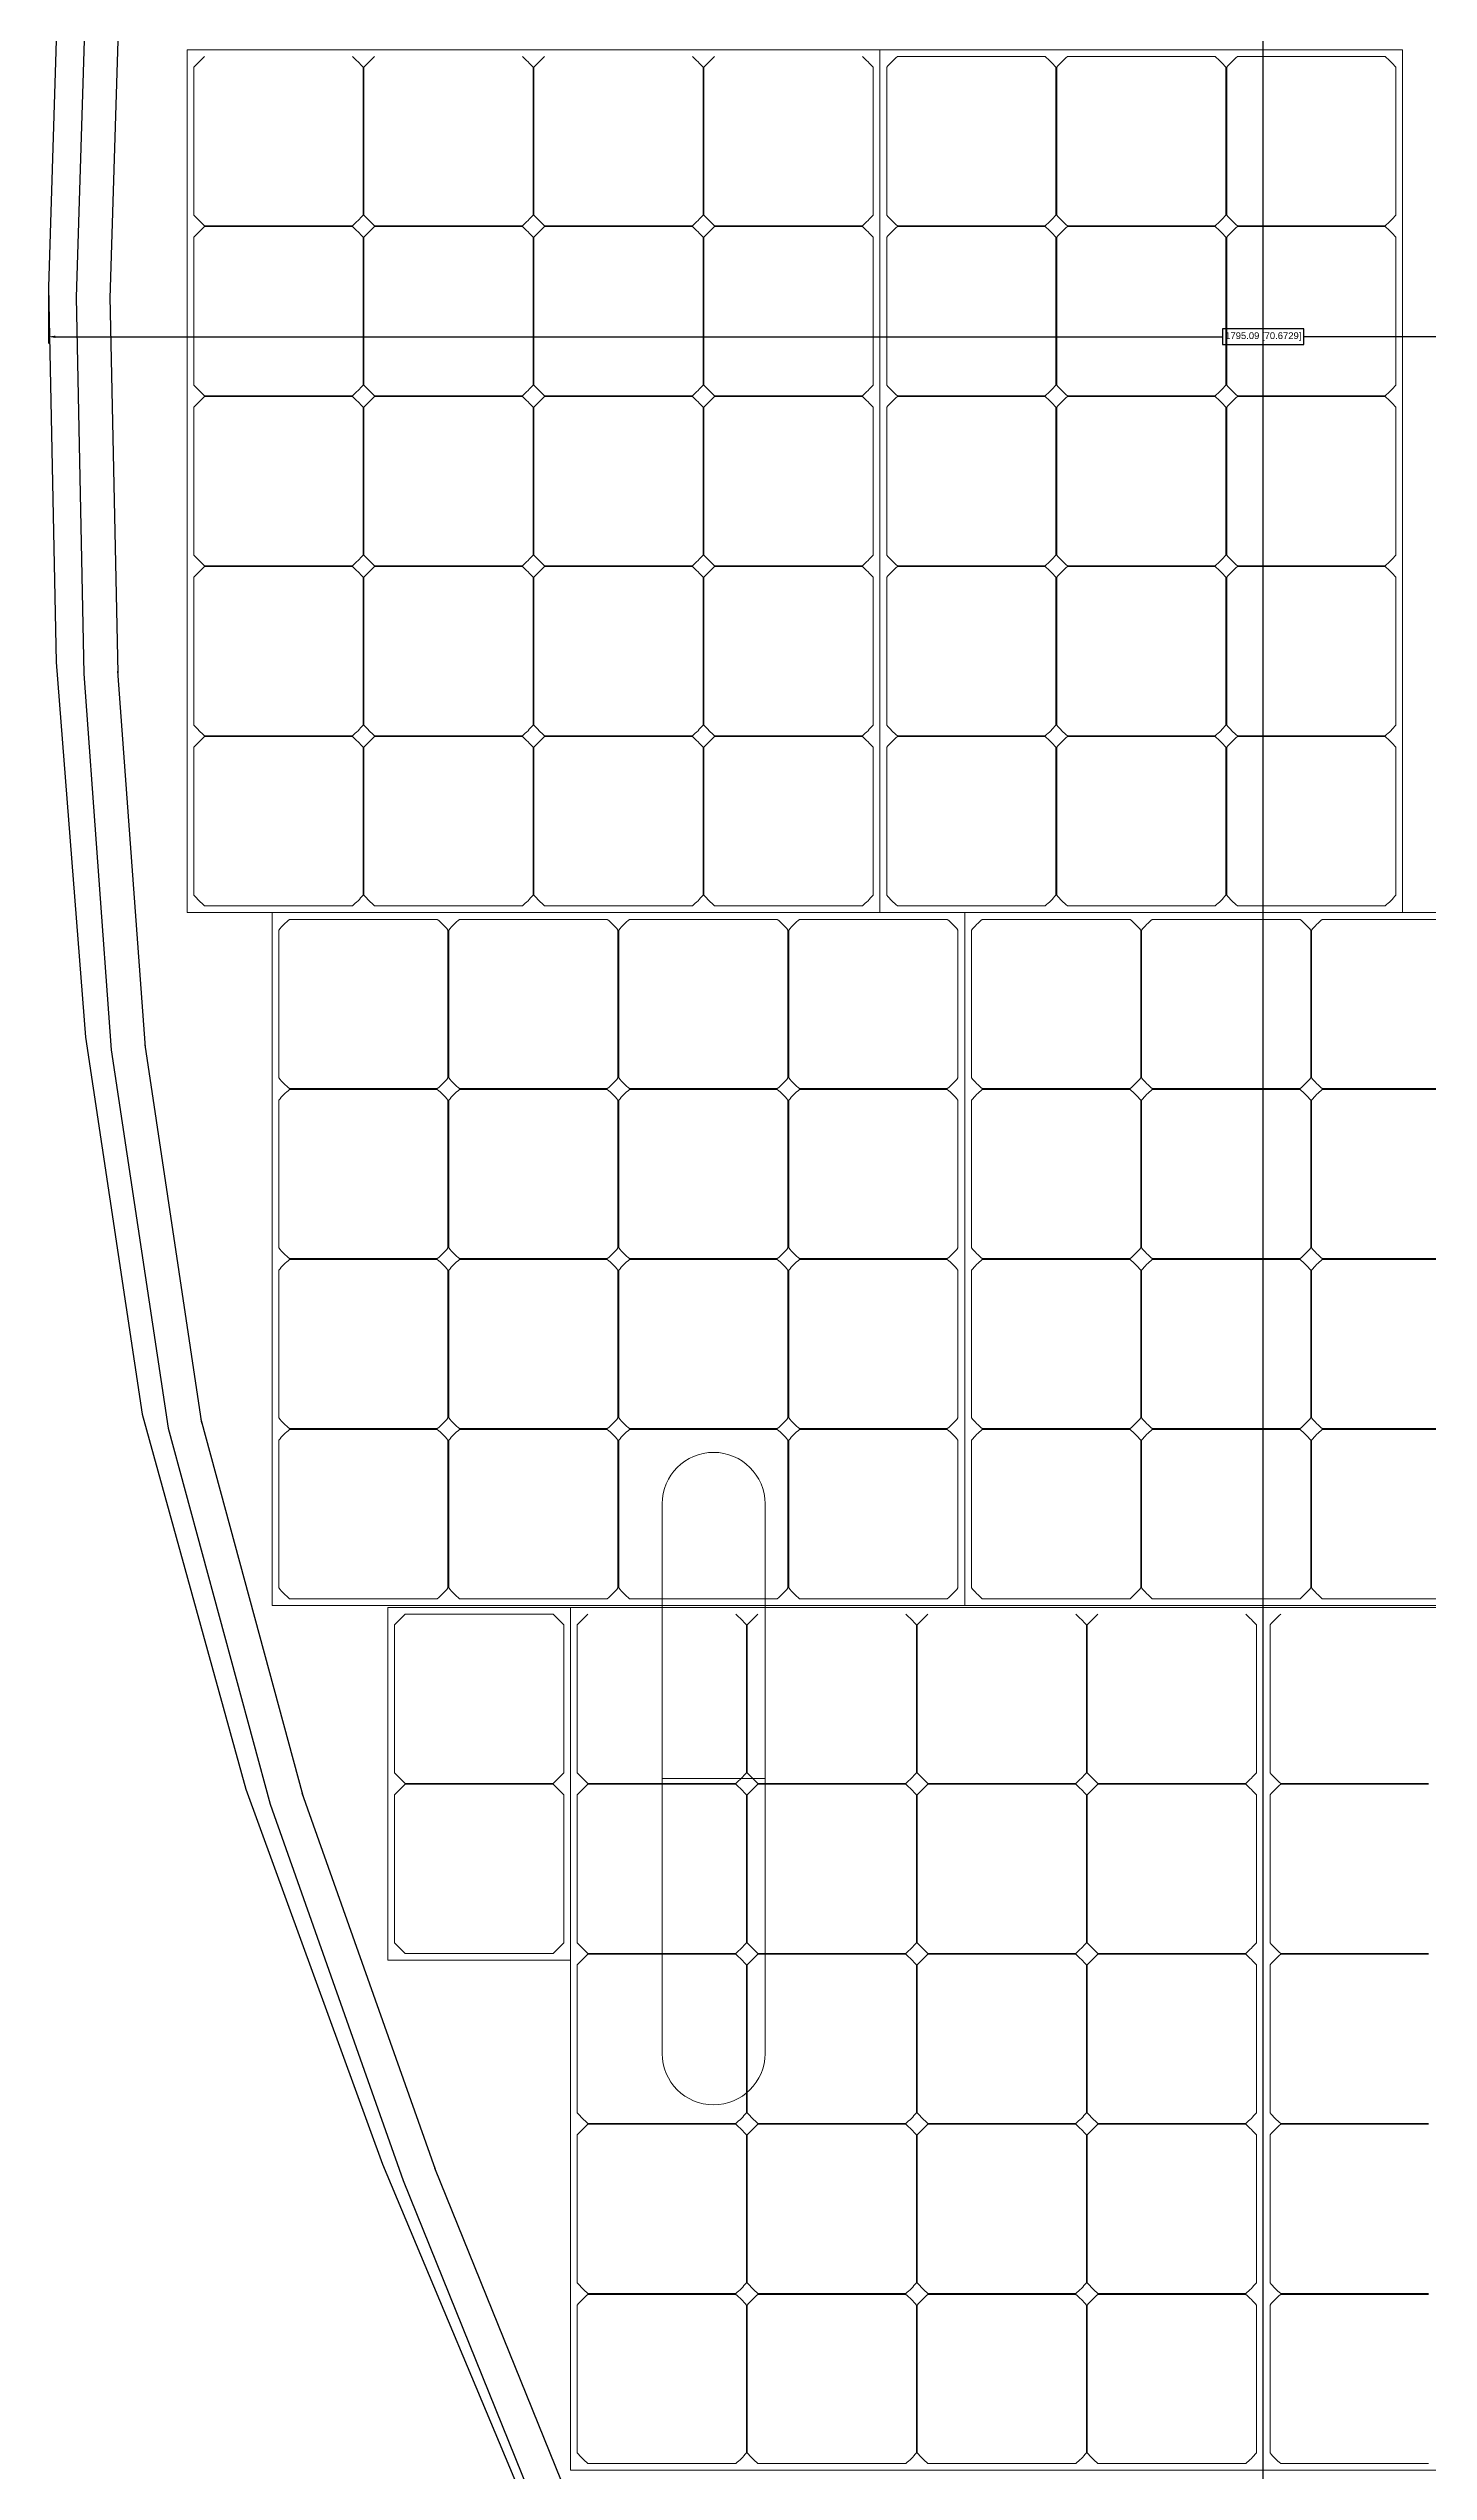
# Model space of a CAD drawing. Header units: millimetres. Extents: x -1486 to 354, y -1265 to 4578.
# Drawn here: x -1441 to -422, y 235 to 2025 of the extents above; entities that cross this region are included whole.
import ezdxf

# ---------------------------------------------------------------- set-up
doc = ezdxf.new("R2010")
doc.units = ezdxf.units.MM
doc.header["$MEASUREMENT"] = 0
doc.layers.add('back', color=4, linetype='Continuous', lineweight=20)
doc.layers.add('cockpit', color=1, linetype='Continuous', lineweight=20)
for name, color, linetype in [('Cells', 7, 'Continuous'), ('default', 7, 'Continuous'), ('smallPanels', 40, 'Continuous')]:
    doc.layers.add(name, color=color, linetype=linetype)
doc.styles.get("Standard").update_dxf_attribs({"font": 'arial.ttf'})
doc.dimstyles.get("Standard").update_dxf_attribs({"dimtxt": 5, "dimasz": 5, "dimexe": 5, "dimexo": 1.5, "dimgap": -2.5, "dimtad": 0, "dimtih": 1, "dimtoh": 1, "dimzin": 0, "dimdsep": 46, "dimtxsty": 'Standard', "dimcen": 5, "dimazin": 0, "dimtfac": 1, "dimtofl": 0, "dimtmove": 0, "dimatfit": 3, "dimfxl": 1, "dimtolj": 1, "dimtzin": 0, "dimarcsym": 0})

# ---------------------------------------------------------------- blocks, each defined once
blk = doc.blocks.new('*D13')
at = {"layer": 'Cells', "color": 0, "lineweight": -2, "transparency": 16777216}
for p, q in [((-1441.5, 1847.1), (-1441.5, 1806.9)), ((353.6, 1847.1), (353.6, 1806.9)), ((-1436.5, 1811.9), (-574, 1811.9)), ((-513.9, 1817.6), (-574, 1817.6)), ((-574, 1817.6), (-574, 1806.2)), ((-513.9, 1806.2), (-513.9, 1817.6)), ((348.6, 1811.9), (-513.9, 1811.9)), ((-574, 1806.2), (-513.9, 1806.2))]:
    blk.add_line(p, q, dxfattribs=at)
at = {"layer": 'Cells', "color": 0, "transparency": 16777216}
for points in [[(-1436.5, 1812.7), (-1436.5, 1811), (-1441.5, 1811.9)], [(348.6, 1812.7), (348.6, 1811), (353.6, 1811.9)]]:
    blk.add_solid(points, dxfattribs=at)
at = {"layer": 'Defpoints', "color": 0, "transparency": 16777216}
for p in [(-1441.5, 1848.6), (353.6, 1848.6), (353.6, 1811.9)]:
    blk.add_point(p, dxfattribs=at)
at = {"layer": 'Cells', "color": 0, "lineweight": 0, "transparency": 16777216, "insert": (-543.9, 1811.9), "char_height": 5, "attachment_point": 5}
blk.add_mtext('\\A1;1795.09 [70.6729]', dxfattribs=at)

msp = doc.modelspace()

# ---------------------------------------------------------------- linework, layer by layer
at = {"layer": 'back', "color": 2, "lineweight": 0}
msp.add_lwpolyline([(-827.148, 2023.852), (-440.948, 2023.852), (-440.948, 1386.452), (-827.148, 1386.452)], close=True, dxfattribs=at)
for points in [[(-705.033, 2018.852, -0.03362744), (-697.148, 2010.967), (-697.148, 1901.738, -0.03362744), (-705.033, 1893.852), (-814.262, 1893.852, -0.03362744), (-822.148, 1901.738), (-822.148, 2010.967, -0.03362744), (-814.262, 2018.852)], [(-579.433, 2018.852, -0.03362744), (-571.548, 2010.967), (-571.548, 1901.738, -0.03362744), (-579.433, 1893.852), (-688.662, 1893.852, -0.03362744), (-696.548, 1901.738), (-696.548, 2010.967, -0.03362744), (-688.662, 2018.852)], [(-453.833, 2018.852, -0.03362744), (-445.948, 2010.967), (-445.948, 1901.738, -0.03362744), (-453.833, 1893.852), (-563.062, 1893.852, -0.03362744), (-570.948, 1901.738), (-570.948, 2010.967, -0.03362744), (-563.062, 2018.852)], [(-705.033, 1893.252, -0.03362744), (-697.148, 1885.367), (-697.148, 1776.138, -0.03362744), (-705.033, 1768.252), (-814.262, 1768.252, -0.03362744), (-822.148, 1776.138), (-822.148, 1885.367, -0.03362744), (-814.262, 1893.252)], [(-579.433, 1893.252, -0.03362744), (-571.548, 1885.367), (-571.548, 1776.138, -0.03362744), (-579.433, 1768.252), (-688.662, 1768.252, -0.03362744), (-696.548, 1776.138), (-696.548, 1885.367, -0.03362744), (-688.662, 1893.252)], [(-453.833, 1893.252, -0.03362744), (-445.948, 1885.367), (-445.948, 1776.138, -0.03362744), (-453.833, 1768.252), (-563.062, 1768.252, -0.03362744), (-570.948, 1776.138), (-570.948, 1885.367, -0.03362744), (-563.062, 1893.252)], [(-705.033, 1767.652, -0.03362744), (-697.148, 1759.767), (-697.148, 1650.538, -0.03362744), (-705.033, 1642.652), (-814.262, 1642.652, -0.03362744), (-822.148, 1650.538), (-822.148, 1759.767, -0.03362744), (-814.262, 1767.652)], [(-579.433, 1767.652, -0.03362744), (-571.548, 1759.767), (-571.548, 1650.538, -0.03362744), (-579.433, 1642.652), (-688.662, 1642.652, -0.03362744), (-696.548, 1650.538), (-696.548, 1759.767, -0.03362744), (-688.662, 1767.652)], [(-453.833, 1767.652, -0.03362744), (-445.948, 1759.767), (-445.948, 1650.538, -0.03362744), (-453.833, 1642.652), (-563.062, 1642.652, -0.03362744), (-570.948, 1650.538), (-570.948, 1759.767, -0.03362744), (-563.062, 1767.652)], [(-705.033, 1642.052, -0.03362744), (-697.148, 1634.167), (-697.148, 1524.938, -0.03362744), (-705.033, 1517.052), (-814.262, 1517.052, -0.03362744), (-822.148, 1524.938), (-822.148, 1634.167, -0.03362744), (-814.262, 1642.052)], [(-579.433, 1642.052, -0.03362744), (-571.548, 1634.167), (-571.548, 1524.938, -0.03362744), (-579.433, 1517.052), (-688.662, 1517.052, -0.03362744), (-696.548, 1524.938), (-696.548, 1634.167, -0.03362744), (-688.662, 1642.052)], [(-453.833, 1642.052, -0.03362744), (-445.948, 1634.167), (-445.948, 1524.938, -0.03362744), (-453.833, 1517.052), (-563.062, 1517.052, -0.03362744), (-570.948, 1524.938), (-570.948, 1634.167, -0.03362744), (-563.062, 1642.052)], [(-705.033, 1516.452, -0.03362744), (-697.148, 1508.567), (-697.148, 1399.338, -0.03362744), (-705.033, 1391.452), (-814.262, 1391.452, -0.03362744), (-822.148, 1399.338), (-822.148, 1508.567, -0.03362744), (-814.262, 1516.452)], [(-579.433, 1516.452, -0.03362744), (-571.548, 1508.567), (-571.548, 1399.338, -0.03362744), (-579.433, 1391.452), (-688.662, 1391.452, -0.03362744), (-696.548, 1399.338), (-696.548, 1508.567, -0.03362744), (-688.662, 1516.452)], [(-453.833, 1516.452, -0.03362744), (-445.948, 1508.567), (-445.948, 1399.338, -0.03362744), (-453.833, 1391.452), (-563.062, 1391.452, -0.03362744), (-570.948, 1399.338), (-570.948, 1508.567, -0.03362744), (-563.062, 1516.452)]]:
    msp.add_lwpolyline(points, format="xyb", close=True, dxfattribs=at)
at = {"layer": 'back', "color": 6, "lineweight": 0}
msp.add_lwpolyline([(-378.285, 1386.452), (-764.485, 1386.452), (-764.485, 874.652), (-378.285, 874.652)], close=True, dxfattribs=at)
for points in [[(-751.599, 1381.452, 0.03362744), (-759.485, 1373.567), (-759.485, 1264.338, 0.03362744), (-751.599, 1256.452), (-642.37, 1256.452, 0.03362744), (-634.485, 1264.338), (-634.485, 1373.567, 0.03362744), (-642.37, 1381.452)], [(-625.999, 1381.452, 0.03362744), (-633.885, 1373.567), (-633.885, 1264.338, 0.03362744), (-625.999, 1256.452), (-516.77, 1256.452, 0.03362744), (-508.885, 1264.338), (-508.885, 1373.567, 0.03362744), (-516.77, 1381.452)], [(-500.399, 1381.452, 0.03362744), (-508.285, 1373.567), (-508.285, 1264.338, 0.03362744), (-500.399, 1256.452), (-391.17, 1256.452, 0.03362744), (-383.285, 1264.338), (-383.285, 1373.567, 0.03362744), (-391.17, 1381.452)], [(-751.599, 1255.852, 0.03362744), (-759.485, 1247.967), (-759.485, 1138.738, 0.03362744), (-751.599, 1130.852), (-642.37, 1130.852, 0.03362744), (-634.485, 1138.738), (-634.485, 1247.967, 0.03362744), (-642.37, 1255.852)], [(-625.999, 1255.852, 0.03362744), (-633.885, 1247.967), (-633.885, 1138.738, 0.03362744), (-625.999, 1130.852), (-516.77, 1130.852, 0.03362744), (-508.885, 1138.738), (-508.885, 1247.967, 0.03362744), (-516.77, 1255.852)], [(-500.399, 1255.852, 0.03362744), (-508.285, 1247.967), (-508.285, 1138.738, 0.03362744), (-500.399, 1130.852), (-391.17, 1130.852, 0.03362744), (-383.285, 1138.738), (-383.285, 1247.967, 0.03362744), (-391.17, 1255.852)], [(-751.599, 1130.252, 0.03362744), (-759.485, 1122.367), (-759.485, 1013.138, 0.03362744), (-751.599, 1005.252), (-642.37, 1005.252, 0.03362744), (-634.485, 1013.138), (-634.485, 1122.367, 0.03362744), (-642.37, 1130.252)], [(-625.999, 1130.252, 0.03362744), (-633.885, 1122.367), (-633.885, 1013.138, 0.03362744), (-625.999, 1005.252), (-516.77, 1005.252, 0.03362744), (-508.885, 1013.138), (-508.885, 1122.367, 0.03362744), (-516.77, 1130.252)], [(-500.399, 1130.252, 0.03362744), (-508.285, 1122.367), (-508.285, 1013.138, 0.03362744), (-500.399, 1005.252), (-391.17, 1005.252, 0.03362744), (-383.285, 1013.138), (-383.285, 1122.367, 0.03362744), (-391.17, 1130.252)], [(-751.599, 1004.652, 0.03362744), (-759.485, 996.767), (-759.485, 887.538, 0.03362744), (-751.599, 879.652), (-642.37, 879.652, 0.03362744), (-634.485, 887.538), (-634.485, 996.767, 0.03362744), (-642.37, 1004.652)], [(-625.999, 1004.652, 0.03362744), (-633.885, 996.767), (-633.885, 887.538, 0.03362744), (-625.999, 879.652), (-516.77, 879.652, 0.03362744), (-508.885, 887.538), (-508.885, 996.767, 0.03362744), (-516.77, 1004.652)], [(-500.399, 1004.652, 0.03362744), (-508.285, 996.767), (-508.285, 887.538, 0.03362744), (-500.399, 879.652), (-391.17, 879.652, 0.03362744), (-383.285, 887.538), (-383.285, 996.767, 0.03362744), (-391.17, 1004.652)]]:
    msp.add_lwpolyline(points, format="xyb", close=True, dxfattribs=at)
at = {"layer": 'Cells', "color": 4, "lineweight": 0}
msp.add_line((-543.923, -650.605), (-543.923, 4346.395), dxfattribs=at)
at = {"layer": 'Cells', "lineweight": 0}
msp.add_line((-912.025, 746.714), (-988.025, 746.714), dxfattribs=at)
for points in [[(-988.025, 543.714), (-988.025, 949.714)], [(-912.025, 949.714), (-912.025, 543.714)]]:
    msp.add_lwpolyline(points, dxfattribs=at)
for centre, start, end in [((-950.025, 949.714), 0, 180), ((-950.025, 543.714), 180, 0)]:
    msp.add_arc(centre, 38, start, end, dxfattribs=at)
at = {"layer": 'cockpit', "color": 6, "lineweight": 0}
msp.add_lwpolyline([(-1055.723, 612.538), (-1190.723, 612.538), (-1190.723, 873.138), (-1055.723, 873.138)], close=True, dxfattribs=at)
for points in [[(-1177.838, 743.138, -0.03362744), (-1185.723, 751.023), (-1185.723, 860.252, -0.03362744), (-1177.838, 868.138), (-1068.609, 868.138, -0.03362744), (-1060.723, 860.252), (-1060.723, 751.023, -0.03362744), (-1068.609, 743.138)], [(-1177.838, 617.538, -0.03362744), (-1185.723, 625.423), (-1185.723, 734.652, -0.03362744), (-1177.838, 742.538), (-1068.609, 742.538, -0.03362744), (-1060.723, 734.652), (-1060.723, 625.423, -0.03362744), (-1068.609, 617.538)]]:
    msp.add_lwpolyline(points, format="xyb", close=True, dxfattribs=at)
at = {"layer": 'default', "color": 1, "linetype": 'Continuous'}
for p, q in [((-543.923, -652.779), (-543.923, 4346.395)), ((-1412.387, 2120.234), (-1421.071, 1840.878)), ((-1387.399, 2119.457), (-1396.084, 1840.101)), ((-1421.071, 1840.878), (-1415.282, 1562.969)), ((-1396.077, 1841.398), (-1390.287, 1563.49)), ((-1415.282, 1562.969), (-1395.018, 1285.061)), ((-1390.348, 1564.788), (-1370.084, 1286.879)), ((-1395.018, 1285.061), (-1353.042, 1005.705)), ((-1370.295, 1288.776), (-1328.319, 1009.42)), ((-1353.042, 1005.705), (-1277.775, 727.797)), ((-1328.911, 1012.241), (-1253.644, 734.332)), ((-1254.209, 736.143), (-1155.783, 458.235)), ((-1277.775, 727.797), (-1179.349, 449.889)), ((-1179.349, 449.889), (-1066.449, 170.533)), ((-1156.17, 459.256), (-1043.27, 179.9))]:
    msp.add_line(p, q, dxfattribs=at)
at = {"layer": 'default', "color": 4, "linetype": 'Continuous'}
for p, q in [((-543.923, -650.605), (-543.923, 4346.395)), ((-1432.811, 2127.061), (-1441.469, 1848.562)), ((-1441.469, 1848.562), (-1435.697, 1571.506)), ((-1435.697, 1571.506), (-1414.052, 1294.45)), ((-1414.052, 1294.45), (-1372.205, 1015.951)), ((-1372.205, 1015.951), (-1295.726, 738.895)), ((-1295.726, 738.895), (-1194.716, 461.839)), ((-1194.716, 461.839), (-1077.833, 183.34))]:
    msp.add_line(p, q, dxfattribs=at)
at = {"layer": 'smallPanels', "color": 5, "lineweight": 0}
for p, q in [((-1333.948, 2010.967), (-1333.948, 1901.738)), ((-1208.948, 1901.738), (-1208.948, 2010.967)), ((-1208.348, 2010.967), (-1208.348, 1901.738)), ((-1083.348, 1901.738), (-1083.348, 2010.967)), ((-1082.748, 2010.967), (-1082.748, 1901.738)), ((-957.748, 1901.738), (-957.748, 2010.967)), ((-957.148, 2010.967), (-957.148, 1901.738)), ((-832.148, 1901.738), (-832.148, 2010.967)), ((-1333.948, 1885.367), (-1333.948, 1776.138)), ((-1326.062, 1893.852), (-1216.833, 1893.852)), ((-1216.833, 1893.252), (-1326.062, 1893.252)), ((-1208.948, 1776.138), (-1208.948, 1885.367)), ((-1208.348, 1885.367), (-1208.348, 1776.138)), ((-1200.462, 1893.852), (-1091.233, 1893.852)), ((-1091.233, 1893.252), (-1200.462, 1893.252)), ((-1083.348, 1776.138), (-1083.348, 1885.367)), ((-1082.748, 1885.367), (-1082.748, 1776.138)), ((-1074.862, 1893.852), (-965.633, 1893.852)), ((-965.633, 1893.252), (-1074.862, 1893.252)), ((-957.748, 1776.138), (-957.748, 1885.367)), ((-957.148, 1885.367), (-957.148, 1776.138)), ((-949.262, 1893.852), (-840.033, 1893.852)), ((-840.033, 1893.252), (-949.262, 1893.252)), ((-832.148, 1776.138), (-832.148, 1885.367)), ((-1333.948, 1759.767), (-1333.948, 1650.538)), ((-1326.062, 1768.252), (-1216.833, 1768.252)), ((-1216.833, 1767.652), (-1326.062, 1767.652)), ((-1208.948, 1650.538), (-1208.948, 1759.767)), ((-1208.348, 1759.767), (-1208.348, 1650.538)), ((-1200.462, 1768.252), (-1091.233, 1768.252)), ((-1091.233, 1767.652), (-1200.462, 1767.652)), ((-1083.348, 1650.538), (-1083.348, 1759.767)), ((-1082.748, 1759.767), (-1082.748, 1650.538)), ((-1074.862, 1768.252), (-965.633, 1768.252)), ((-965.633, 1767.652), (-1074.862, 1767.652)), ((-957.748, 1650.538), (-957.748, 1759.767)), ((-957.148, 1759.767), (-957.148, 1650.538)), ((-949.262, 1768.252), (-840.033, 1768.252)), ((-840.033, 1767.652), (-949.262, 1767.652)), ((-832.148, 1650.538), (-832.148, 1759.767)), ((-1333.948, 1634.167), (-1333.948, 1524.938)), ((-1326.062, 1642.652), (-1216.833, 1642.652)), ((-1216.833, 1642.052), (-1326.062, 1642.052)), ((-1208.948, 1524.938), (-1208.948, 1634.167)), ((-1208.348, 1634.167), (-1208.348, 1524.938)), ((-1200.462, 1642.652), (-1091.233, 1642.652)), ((-1091.233, 1642.052), (-1200.462, 1642.052)), ((-1083.348, 1524.938), (-1083.348, 1634.167)), ((-1082.748, 1634.167), (-1082.748, 1524.938)), ((-1074.862, 1642.652), (-965.633, 1642.652)), ((-965.633, 1642.052), (-1074.862, 1642.052)), ((-957.748, 1524.938), (-957.748, 1634.167)), ((-957.148, 1634.167), (-957.148, 1524.938)), ((-949.262, 1642.652), (-840.033, 1642.652)), ((-840.033, 1642.052), (-949.262, 1642.052)), ((-832.148, 1524.938), (-832.148, 1634.167)), ((-1333.948, 1508.567), (-1333.948, 1399.338)), ((-1326.062, 1517.052), (-1216.833, 1517.052)), ((-1216.833, 1516.452), (-1326.062, 1516.452)), ((-1208.948, 1399.338), (-1208.948, 1508.567)), ((-1208.348, 1508.567), (-1208.348, 1399.338)), ((-1200.462, 1517.052), (-1091.233, 1517.052)), ((-1091.233, 1516.452), (-1200.462, 1516.452)), ((-1083.348, 1399.338), (-1083.348, 1508.567)), ((-1082.748, 1508.567), (-1082.748, 1399.338)), ((-1074.862, 1517.052), (-965.633, 1517.052)), ((-965.633, 1516.452), (-1074.862, 1516.452)), ((-957.748, 1399.338), (-957.748, 1508.567)), ((-957.148, 1508.567), (-957.148, 1399.338)), ((-949.262, 1517.052), (-840.033, 1517.052)), ((-840.033, 1516.452), (-949.262, 1516.452)), ((-832.148, 1399.338), (-832.148, 1508.567)), ((-1326.062, 1391.452), (-1216.833, 1391.452)), ((-1200.462, 1391.452), (-1091.233, 1391.452)), ((-1074.862, 1391.452), (-965.633, 1391.452)), ((-949.262, 1391.452), (-840.033, 1391.452)), ((-1050.723, 860.252), (-1050.723, 751.023)), ((-925.723, 751.023), (-925.723, 860.252)), ((-925.123, 860.252), (-925.123, 751.023)), ((-800.123, 751.023), (-800.123, 860.252)), ((-799.523, 860.252), (-799.523, 751.023)), ((-674.523, 751.023), (-674.523, 860.252)), ((-673.923, 860.252), (-673.923, 751.023)), ((-548.923, 751.023), (-548.923, 860.252)), ((-538.923, 860.252), (-538.923, 751.023)), ((-1050.723, 734.652), (-1050.723, 625.423)), ((-1042.838, 743.138), (-933.609, 743.138)), ((-933.609, 742.538), (-1042.838, 742.538)), ((-925.723, 625.423), (-925.723, 734.652)), ((-925.123, 734.652), (-925.123, 625.423)), ((-917.238, 743.138), (-808.009, 743.138)), ((-808.009, 742.538), (-917.238, 742.538)), ((-800.123, 625.423), (-800.123, 734.652)), ((-799.523, 734.652), (-799.523, 625.423)), ((-791.638, 743.138), (-682.409, 743.138)), ((-682.409, 742.538), (-791.638, 742.538)), ((-674.523, 625.423), (-674.523, 734.652)), ((-673.923, 734.652), (-673.923, 625.423)), ((-666.038, 743.138), (-556.809, 743.138)), ((-556.809, 742.538), (-666.038, 742.538)), ((-548.923, 625.423), (-548.923, 734.652)), ((-538.923, 734.652), (-538.923, 625.423)), ((-531.038, 743.138), (-421.809, 743.138)), ((-421.809, 742.538), (-531.038, 742.538)), ((-1050.723, 609.052), (-1050.723, 499.823)), ((-1042.838, 617.538), (-933.609, 617.538)), ((-933.609, 616.938), (-1042.838, 616.938)), ((-925.723, 499.823), (-925.723, 609.052)), ((-925.123, 609.052), (-925.123, 499.823)), ((-917.238, 617.538), (-808.009, 617.538)), ((-808.009, 616.938), (-917.238, 616.938)), ((-800.123, 499.823), (-800.123, 609.052)), ((-799.523, 609.052), (-799.523, 499.823)), ((-791.638, 617.538), (-682.409, 617.538)), ((-682.409, 616.938), (-791.638, 616.938)), ((-674.523, 499.823), (-674.523, 609.052)), ((-673.923, 609.052), (-673.923, 499.823)), ((-666.038, 617.538), (-556.809, 617.538)), ((-556.809, 616.938), (-666.038, 616.938)), ((-548.923, 499.823), (-548.923, 609.052)), ((-538.923, 609.052), (-538.923, 499.823)), ((-531.038, 617.538), (-421.809, 617.538)), ((-421.809, 616.938), (-531.038, 616.938)), ((-1050.723, 483.452), (-1050.723, 374.223)), ((-1042.838, 491.938), (-933.609, 491.938)), ((-933.609, 491.338), (-1042.838, 491.338)), ((-925.723, 374.223), (-925.723, 483.452)), ((-925.123, 483.452), (-925.123, 374.223)), ((-917.238, 491.938), (-808.009, 491.938)), ((-808.009, 491.338), (-917.238, 491.338)), ((-800.123, 374.223), (-800.123, 483.452)), ((-799.523, 483.452), (-799.523, 374.223)), ((-791.638, 491.938), (-682.409, 491.938)), ((-682.409, 491.338), (-791.638, 491.338)), ((-674.523, 374.223), (-674.523, 483.452)), ((-673.923, 483.452), (-673.923, 374.223)), ((-666.038, 491.938), (-556.809, 491.938)), ((-556.809, 491.338), (-666.038, 491.338)), ((-548.923, 374.223), (-548.923, 483.452)), ((-538.923, 483.452), (-538.923, 374.223)), ((-531.038, 491.938), (-421.809, 491.938)), ((-421.809, 491.338), (-531.038, 491.338)), ((-1042.838, 366.338), (-933.609, 366.338)), ((-933.609, 365.738), (-1042.838, 365.738)), ((-917.238, 366.338), (-808.009, 366.338)), ((-808.009, 365.738), (-917.238, 365.738)), ((-791.638, 366.338), (-682.409, 366.338)), ((-682.409, 365.738), (-791.638, 365.738)), ((-666.038, 366.338), (-556.809, 366.338)), ((-556.809, 365.738), (-666.038, 365.738)), ((-531.038, 366.338), (-421.809, 366.338)), ((-421.809, 365.738), (-531.038, 365.738)), ((-1050.723, 357.852), (-1050.723, 248.623)), ((-925.723, 248.623), (-925.723, 357.852)), ((-925.123, 357.852), (-925.123, 248.623)), ((-800.123, 248.623), (-800.123, 357.852)), ((-799.523, 357.852), (-799.523, 248.623)), ((-674.523, 248.623), (-674.523, 357.852)), ((-673.923, 357.852), (-673.923, 248.623)), ((-548.923, 248.623), (-548.923, 357.852)), ((-538.923, 357.852), (-538.923, 248.623)), ((-1042.838, 240.738), (-933.609, 240.738)), ((-917.238, 240.738), (-808.009, 240.738)), ((-791.638, 240.738), (-682.409, 240.738)), ((-666.038, 240.738), (-556.809, 240.738)), ((-531.038, 240.738), (-421.809, 240.738))]:
    msp.add_line(p, q, dxfattribs=at)
at = {"layer": 'smallPanels', "color": 3, "lineweight": 0}
for p, q in [((-1154.17, 1381.452), (-1263.399, 1381.452)), ((-1028.57, 1381.452), (-1137.799, 1381.452)), ((-902.97, 1381.452), (-1012.199, 1381.452)), ((-777.37, 1381.452), (-886.599, 1381.452)), ((-1271.285, 1373.567), (-1271.285, 1264.338)), ((-1146.285, 1264.338), (-1146.285, 1373.567)), ((-1145.685, 1373.567), (-1145.685, 1264.338)), ((-1020.685, 1264.338), (-1020.685, 1373.567)), ((-1020.085, 1373.567), (-1020.085, 1264.338)), ((-895.085, 1264.338), (-895.085, 1373.567)), ((-894.485, 1373.567), (-894.485, 1264.338)), ((-769.485, 1264.338), (-769.485, 1373.567)), ((-1263.399, 1256.452), (-1154.17, 1256.452)), ((-1154.17, 1255.852), (-1263.399, 1255.852)), ((-1137.799, 1256.452), (-1028.57, 1256.452)), ((-1028.57, 1255.852), (-1137.799, 1255.852)), ((-1012.199, 1256.452), (-902.97, 1256.452)), ((-902.97, 1255.852), (-1012.199, 1255.852)), ((-886.599, 1256.452), (-777.37, 1256.452)), ((-777.37, 1255.852), (-886.599, 1255.852)), ((-1271.285, 1247.967), (-1271.285, 1138.738)), ((-1146.285, 1138.738), (-1146.285, 1247.967)), ((-1145.685, 1247.967), (-1145.685, 1138.738)), ((-1020.685, 1138.738), (-1020.685, 1247.967)), ((-1020.085, 1247.967), (-1020.085, 1138.738)), ((-895.085, 1138.738), (-895.085, 1247.967)), ((-894.485, 1247.967), (-894.485, 1138.738)), ((-769.485, 1138.738), (-769.485, 1247.967)), ((-1263.399, 1130.852), (-1154.17, 1130.852)), ((-1154.17, 1130.252), (-1263.399, 1130.252)), ((-1137.799, 1130.852), (-1028.57, 1130.852)), ((-1028.57, 1130.252), (-1137.799, 1130.252)), ((-1012.199, 1130.852), (-902.97, 1130.852)), ((-902.97, 1130.252), (-1012.199, 1130.252)), ((-886.599, 1130.852), (-777.37, 1130.852)), ((-777.37, 1130.252), (-886.599, 1130.252)), ((-1271.285, 1122.367), (-1271.285, 1013.138)), ((-1146.285, 1013.138), (-1146.285, 1122.367)), ((-1145.685, 1122.367), (-1145.685, 1013.138)), ((-1020.685, 1013.138), (-1020.685, 1122.367)), ((-1020.085, 1122.367), (-1020.085, 1013.138)), ((-895.085, 1013.138), (-895.085, 1122.367)), ((-894.485, 1122.367), (-894.485, 1013.138)), ((-769.485, 1013.138), (-769.485, 1122.367)), ((-1263.399, 1005.252), (-1154.17, 1005.252)), ((-1154.17, 1004.652), (-1263.399, 1004.652)), ((-1137.799, 1005.252), (-1028.57, 1005.252)), ((-1028.57, 1004.652), (-1137.799, 1004.652)), ((-1012.199, 1005.252), (-902.97, 1005.252)), ((-902.97, 1004.652), (-1012.199, 1004.652)), ((-886.599, 1005.252), (-777.37, 1005.252)), ((-777.37, 1004.652), (-886.599, 1004.652)), ((-1271.285, 996.767), (-1271.285, 887.538)), ((-1146.285, 887.538), (-1146.285, 996.767)), ((-1145.685, 996.767), (-1145.685, 887.538)), ((-1020.685, 887.538), (-1020.685, 996.767)), ((-1020.085, 996.767), (-1020.085, 887.538)), ((-895.085, 887.538), (-895.085, 996.767)), ((-894.485, 996.767), (-894.485, 887.538)), ((-769.485, 887.538), (-769.485, 996.767)), ((-1263.399, 879.652), (-1154.17, 879.652)), ((-1137.799, 879.652), (-1028.57, 879.652)), ((-1012.199, 879.652), (-902.97, 879.652)), ((-886.599, 879.652), (-777.37, 879.652))]:
    msp.add_line(p, q, dxfattribs=at)
at = {"layer": 'smallPanels', "color": 5, "lineweight": 0}
for points in [[(-1338.948, 1386.452), (-827.148, 1386.452), (-827.148, 2023.852), (-1338.948, 2023.852)], [(-1055.723, 235.738), (-543.923, 235.738), (-543.923, 873.138), (-1055.723, 873.138)], [(-543.923, 235.738), (-32.123, 235.738), (-32.123, 873.138), (-543.923, 873.138)]]:
    msp.add_lwpolyline(points, close=True, dxfattribs=at)
at = {"layer": 'smallPanels', "color": 3, "lineweight": 0}
msp.add_lwpolyline([(-1276.285, 874.652), (-764.485, 874.652), (-764.485, 1386.452), (-1276.285, 1386.452)], close=True, dxfattribs=at)
at = {"layer": 'smallPanels', "color": 5, "lineweight": 0}
for centre, start, end in [((-1271.448, 1956.352), 131.148031, 138.851969), ((-1271.448, 1956.352), 41.148031, 48.851969), ((-1145.848, 1956.352), 131.148031, 138.851969), ((-1145.848, 1956.352), 41.148031, 48.851969), ((-1020.248, 1956.352), 131.148031, 138.851969), ((-1020.248, 1956.352), 41.148031, 48.851969), ((-894.648, 1956.352), 131.148031, 138.851969), ((-894.648, 1956.352), 41.148031, 48.851969), ((-1271.448, 1956.352), 221.148031, 228.851969), ((-1271.448, 1956.352), 311.148031, 318.851969), ((-1145.848, 1956.352), 221.148031, 228.851969), ((-1145.848, 1956.352), 311.148031, 318.851969), ((-1020.248, 1956.352), 221.148031, 228.851969), ((-1020.248, 1956.352), 311.148031, 318.851969), ((-894.648, 1956.352), 221.148031, 228.851969), ((-894.648, 1956.352), 311.148031, 318.851969), ((-1271.448, 1830.752), 131.148031, 138.851969), ((-1271.448, 1830.752), 41.148031, 48.851969), ((-1145.848, 1830.752), 131.148031, 138.851969), ((-1145.848, 1830.752), 41.148031, 48.851969), ((-1020.248, 1830.752), 131.148031, 138.851969), ((-1020.248, 1830.752), 41.148031, 48.851969), ((-894.648, 1830.752), 131.148031, 138.851969), ((-894.648, 1830.752), 41.148031, 48.851969), ((-1271.448, 1830.752), 221.148031, 228.851969), ((-1271.448, 1830.752), 311.148031, 318.851969), ((-1145.848, 1830.752), 221.148031, 228.851969), ((-1145.848, 1830.752), 311.148031, 318.851969), ((-1020.248, 1830.752), 221.148031, 228.851969), ((-1020.248, 1830.752), 311.148031, 318.851969), ((-894.648, 1830.752), 221.148031, 228.851969), ((-894.648, 1830.752), 311.148031, 318.851969), ((-1271.448, 1705.152), 131.148031, 138.851969), ((-1271.448, 1705.152), 41.148031, 48.851969), ((-1145.848, 1705.152), 131.148031, 138.851969), ((-1145.848, 1705.152), 41.148031, 48.851969), ((-1020.248, 1705.152), 131.148031, 138.851969), ((-1020.248, 1705.152), 41.148031, 48.851969), ((-894.648, 1705.152), 131.148031, 138.851969), ((-894.648, 1705.152), 41.148031, 48.851969), ((-1271.448, 1705.152), 221.148031, 228.851969), ((-1271.448, 1705.152), 311.148031, 318.851969), ((-1145.848, 1705.152), 221.148031, 228.851969), ((-1145.848, 1705.152), 311.148031, 318.851969), ((-1020.248, 1705.152), 221.148031, 228.851969), ((-1020.248, 1705.152), 311.148031, 318.851969), ((-894.648, 1705.152), 221.148031, 228.851969), ((-894.648, 1705.152), 311.148031, 318.851969), ((-1271.448, 1579.552), 131.148031, 138.851969), ((-1271.448, 1579.552), 41.148031, 48.851969), ((-1145.848, 1579.552), 131.148031, 138.851969), ((-1145.848, 1579.552), 41.148031, 48.851969), ((-1020.248, 1579.552), 131.148031, 138.851969), ((-1020.248, 1579.552), 41.148031, 48.851969), ((-894.648, 1579.552), 131.148031, 138.851969), ((-894.648, 1579.552), 41.148031, 48.851969), ((-1271.448, 1579.552), 221.148031, 228.851969), ((-1271.448, 1579.552), 311.148031, 318.851969), ((-1145.848, 1579.552), 221.148031, 228.851969), ((-1145.848, 1579.552), 311.148031, 318.851969), ((-1020.248, 1579.552), 221.148031, 228.851969), ((-1020.248, 1579.552), 311.148031, 318.851969), ((-894.648, 1579.552), 221.148031, 228.851969), ((-894.648, 1579.552), 311.148031, 318.851969), ((-1271.448, 1453.952), 131.148031, 138.851969), ((-1271.448, 1453.952), 41.148031, 48.851969), ((-1145.848, 1453.952), 131.148031, 138.851969), ((-1145.848, 1453.952), 41.148031, 48.851969), ((-1020.248, 1453.952), 131.148031, 138.851969), ((-1020.248, 1453.952), 41.148031, 48.851969), ((-894.648, 1453.952), 131.148031, 138.851969), ((-894.648, 1453.952), 41.148031, 48.851969), ((-1271.448, 1453.952), 221.148031, 228.851969), ((-1271.448, 1453.952), 311.148031, 318.851969), ((-1145.848, 1453.952), 221.148031, 228.851969), ((-1145.848, 1453.952), 311.148031, 318.851969), ((-1020.248, 1453.952), 221.148031, 228.851969), ((-1020.248, 1453.952), 311.148031, 318.851969), ((-894.648, 1453.952), 221.148031, 228.851969), ((-894.648, 1453.952), 311.148031, 318.851969), ((-988.223, 805.638), 131.148031, 138.851969), ((-988.223, 805.638), 41.148031, 48.851969), ((-862.623, 805.638), 131.148031, 138.851969), ((-862.623, 805.638), 41.148031, 48.851969), ((-737.023, 805.638), 131.148031, 138.851969), ((-737.023, 805.638), 41.148031, 48.851969), ((-611.423, 805.638), 131.148031, 138.851969), ((-611.423, 805.638), 41.148031, 48.851969), ((-476.423, 805.638), 131.148031, 138.851969), ((-988.223, 805.638), 221.148031, 228.851969), ((-988.223, 680.038), 131.148031, 138.851969), ((-988.223, 805.638), 311.148031, 318.851969), ((-988.223, 680.038), 41.148031, 48.851969), ((-862.623, 805.638), 221.148031, 228.851969), ((-862.623, 680.038), 131.148031, 138.851969), ((-862.623, 805.638), 311.148031, 318.851969), ((-862.623, 680.038), 41.148031, 48.851969), ((-737.023, 805.638), 221.148031, 228.851969), ((-737.023, 680.038), 131.148031, 138.851969), ((-737.023, 805.638), 311.148031, 318.851969), ((-737.023, 680.038), 41.148031, 48.851969), ((-611.423, 805.638), 221.148031, 228.851969), ((-611.423, 680.038), 131.148031, 138.851969), ((-611.423, 805.638), 311.148031, 318.851969), ((-611.423, 680.038), 41.148031, 48.851969), ((-476.423, 805.638), 221.148031, 228.851969), ((-476.423, 680.038), 131.148031, 138.851969), ((-988.223, 680.038), 221.148031, 228.851969), ((-988.223, 554.438), 131.148031, 138.851969), ((-988.223, 680.038), 311.148031, 318.851969), ((-988.223, 554.438), 41.148031, 48.851969), ((-862.623, 680.038), 221.148031, 228.851969), ((-862.623, 554.438), 131.148031, 138.851969), ((-862.623, 680.038), 311.148031, 318.851969), ((-862.623, 554.438), 41.148031, 48.851969), ((-737.023, 680.038), 221.148031, 228.851969), ((-737.023, 554.438), 131.148031, 138.851969), ((-737.023, 680.038), 311.148031, 318.851969), ((-737.023, 554.438), 41.148031, 48.851969), ((-611.423, 680.038), 221.148031, 228.851969), ((-611.423, 554.438), 131.148031, 138.851969), ((-611.423, 680.038), 311.148031, 318.851969), ((-611.423, 554.438), 41.148031, 48.851969), ((-476.423, 680.038), 221.148031, 228.851969), ((-476.423, 554.438), 131.148031, 138.851969), ((-988.223, 554.438), 221.148031, 228.851969), ((-988.223, 428.838), 131.148031, 138.851969), ((-988.223, 554.438), 311.148031, 318.851969), ((-988.223, 428.838), 41.148031, 48.851969), ((-862.623, 554.438), 221.148031, 228.851969), ((-862.623, 428.838), 131.148031, 138.851969), ((-862.623, 554.438), 311.148031, 318.851969), ((-862.623, 428.838), 41.148031, 48.851969), ((-737.023, 554.438), 221.148031, 228.851969), ((-737.023, 428.838), 131.148031, 138.851969), ((-737.023, 554.438), 311.148031, 318.851969), ((-737.023, 428.838), 41.148031, 48.851969), ((-611.423, 554.438), 221.148031, 228.851969), ((-611.423, 428.838), 131.148031, 138.851969), ((-611.423, 554.438), 311.148031, 318.851969), ((-611.423, 428.838), 41.148031, 48.851969), ((-476.423, 554.438), 221.148031, 228.851969), ((-476.423, 428.838), 131.148031, 138.851969), ((-988.223, 428.838), 221.148031, 228.851969), ((-988.223, 303.238), 131.148031, 138.851969), ((-988.223, 428.838), 311.148031, 318.851969), ((-988.223, 303.238), 41.148031, 48.851969), ((-862.623, 428.838), 221.148031, 228.851969), ((-862.623, 303.238), 131.148031, 138.851969), ((-862.623, 428.838), 311.148031, 318.851969), ((-862.623, 303.238), 41.148031, 48.851969), ((-737.023, 428.838), 221.148031, 228.851969), ((-737.023, 303.238), 131.148031, 138.851969), ((-737.023, 428.838), 311.148031, 318.851969), ((-737.023, 303.238), 41.148031, 48.851969), ((-611.423, 428.838), 221.148031, 228.851969), ((-611.423, 303.238), 131.148031, 138.851969), ((-611.423, 428.838), 311.148031, 318.851969), ((-611.423, 303.238), 41.148031, 48.851969), ((-476.423, 428.838), 221.148031, 228.851969), ((-476.423, 303.238), 131.148031, 138.851969), ((-988.223, 303.238), 221.148031, 228.851969), ((-988.223, 303.238), 311.148031, 318.851969), ((-862.623, 303.238), 221.148031, 228.851969), ((-862.623, 303.238), 311.148031, 318.851969), ((-737.023, 303.238), 221.148031, 228.851969), ((-737.023, 303.238), 311.148031, 318.851969), ((-611.423, 303.238), 221.148031, 228.851969), ((-611.423, 303.238), 311.148031, 318.851969), ((-476.423, 303.238), 221.148031, 228.851969)]:
    msp.add_arc(centre, 83, start, end, dxfattribs=at)
at = {"layer": 'smallPanels', "color": 3, "lineweight": 0}
for centre, start, end in [((-1208.785, 1318.952), 131.148031, 138.851969), ((-1208.785, 1318.952), 41.148031, 48.851969), ((-1083.185, 1318.952), 131.148031, 138.851969), ((-1083.185, 1318.952), 41.148031, 48.851969), ((-957.585, 1318.952), 131.148031, 138.851969), ((-957.585, 1318.952), 41.148031, 48.851969), ((-831.985, 1318.952), 131.148031, 138.851969), ((-831.985, 1318.952), 41.148031, 48.851969), ((-1208.785, 1318.952), 221.148031, 228.851969), ((-1208.785, 1193.352), 131.148031, 138.851969), ((-1208.785, 1318.952), 311.148031, 318.851969), ((-1208.785, 1193.352), 41.148031, 48.851969), ((-1083.185, 1318.952), 221.148031, 228.851969), ((-1083.185, 1193.352), 131.148031, 138.851969), ((-1083.185, 1318.952), 311.148031, 318.851969), ((-1083.185, 1193.352), 41.148031, 48.851969), ((-957.585, 1318.952), 221.148031, 228.851969), ((-957.585, 1193.352), 131.148031, 138.851969), ((-957.585, 1318.952), 311.148031, 318.851969), ((-957.585, 1193.352), 41.148031, 48.851969), ((-831.985, 1318.952), 221.148031, 228.851969), ((-831.985, 1193.352), 131.148031, 138.851969), ((-831.985, 1318.952), 311.148031, 318.851969), ((-831.985, 1193.352), 41.148031, 48.851969), ((-1208.785, 1193.352), 221.148031, 228.851969), ((-1208.785, 1067.752), 131.148031, 138.851969), ((-1208.785, 1193.352), 311.148031, 318.851969), ((-1208.785, 1067.752), 41.148031, 48.851969), ((-1083.185, 1193.352), 221.148031, 228.851969), ((-1083.185, 1067.752), 131.148031, 138.851969), ((-1083.185, 1193.352), 311.148031, 318.851969), ((-1083.185, 1067.752), 41.148031, 48.851969), ((-957.585, 1193.352), 221.148031, 228.851969), ((-957.585, 1067.752), 131.148031, 138.851969), ((-957.585, 1193.352), 311.148031, 318.851969), ((-957.585, 1067.752), 41.148031, 48.851969), ((-831.985, 1193.352), 221.148031, 228.851969), ((-831.985, 1067.752), 131.148031, 138.851969), ((-831.985, 1193.352), 311.148031, 318.851969), ((-831.985, 1067.752), 41.148031, 48.851969), ((-1208.785, 1067.752), 221.148031, 228.851969), ((-1208.785, 942.152), 131.148031, 138.851969), ((-1208.785, 1067.752), 311.148031, 318.851969), ((-1208.785, 942.152), 41.148031, 48.851969), ((-1083.185, 1067.752), 221.148031, 228.851969), ((-1083.185, 942.152), 131.148031, 138.851969), ((-1083.185, 1067.752), 311.148031, 318.851969), ((-1083.185, 942.152), 41.148031, 48.851969), ((-957.585, 1067.752), 221.148031, 228.851969), ((-957.585, 942.152), 131.148031, 138.851969), ((-957.585, 1067.752), 311.148031, 318.851969), ((-957.585, 942.152), 41.148031, 48.851969), ((-831.985, 1067.752), 221.148031, 228.851969), ((-831.985, 942.152), 131.148031, 138.851969), ((-831.985, 1067.752), 311.148031, 318.851969), ((-831.985, 942.152), 41.148031, 48.851969), ((-1208.785, 942.152), 221.148031, 228.851969), ((-1208.785, 942.152), 311.148031, 318.851969), ((-1083.185, 942.152), 221.148031, 228.851969), ((-1083.185, 942.152), 311.148031, 318.851969), ((-957.585, 942.152), 221.148031, 228.851969), ((-957.585, 942.152), 311.148031, 318.851969), ((-831.985, 942.152), 221.148031, 228.851969), ((-831.985, 942.152), 311.148031, 318.851969)]:
    msp.add_arc(centre, 83, start, end, dxfattribs=at)

# ---------------------------------------------------------------- dimensions: what is measured, and where the dimension line sits
at = {"layer": 'Cells', "color": 4, "lineweight": 0}
dim = msp.add_linear_dim(base=(353.623, 1811.858), p1=(-1441.469, 1848.562), p2=(353.623, 1848.562), dimstyle='Standard', dxfattribs=at)
dim.commit()
dim.dimension.update_dxf_attribs({"geometry": '*D13', "text_midpoint": (-543.923, 1811.858)})

doc.saveas('drawing.dxf')
